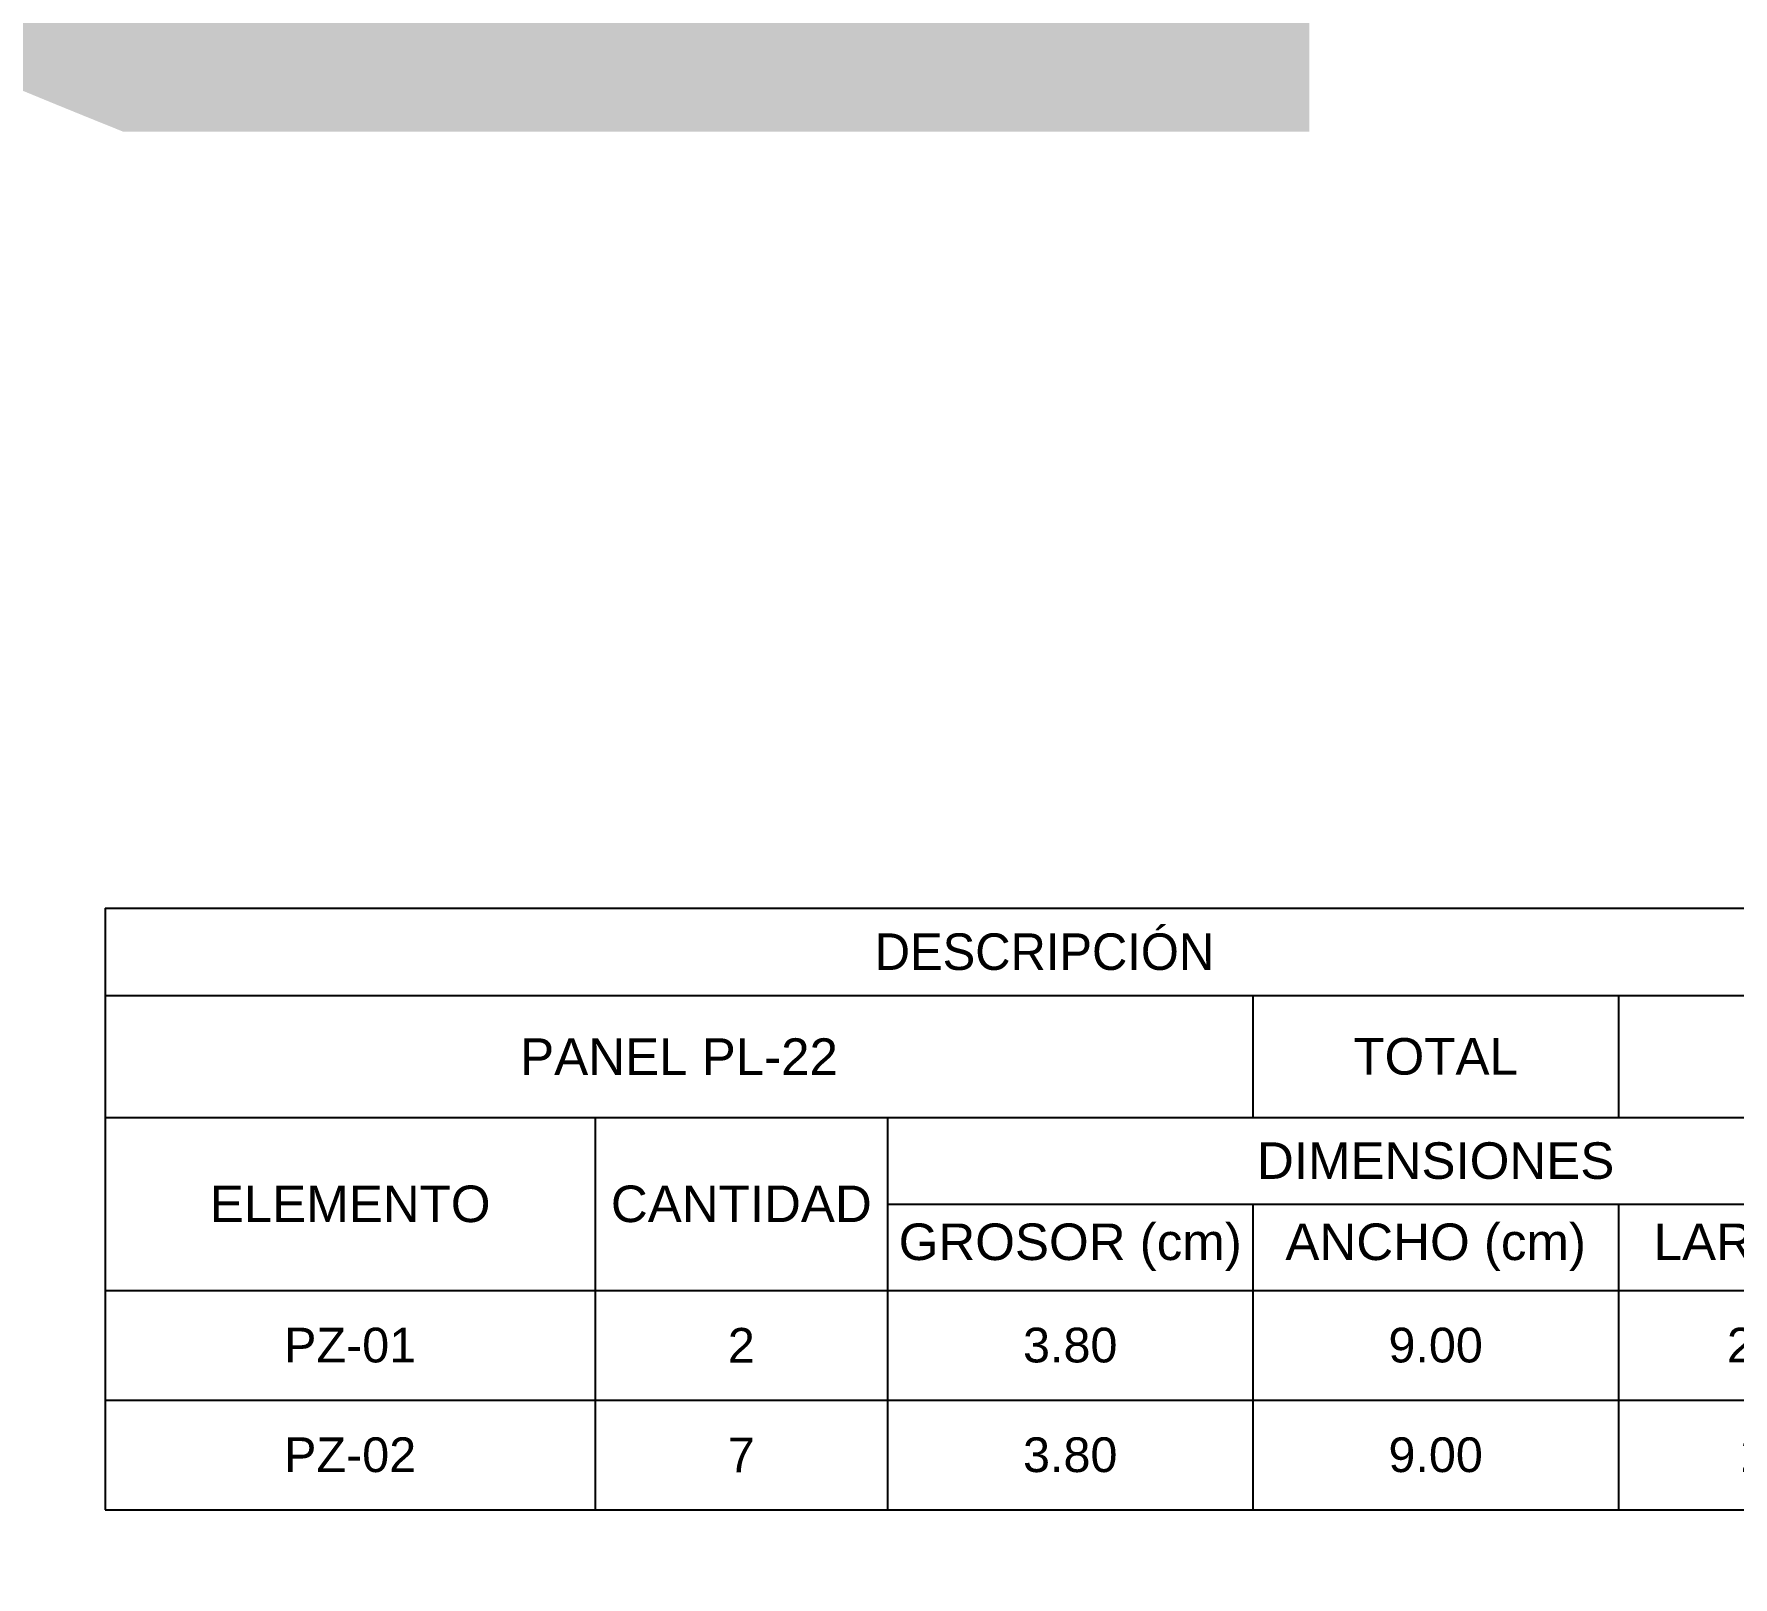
# Model space of a CAD drawing. Header units: millimetres. Extents: x 19458 to 19801, y 4351 to 4752.
# Drawn here: x 19590.041 to 19594.69, y 4501.256 to 4505.479 of the extents above; entities that cross this region are included whole.
import ezdxf

# ---------------------------------------------------------------- set-up
doc = ezdxf.new("R2010")
doc.units = ezdxf.units.MM
doc.layers.add('cotas', color=1, linetype='Continuous')
doc.layers.add('cotas @ 200', color=1, linetype='Continuous')
doc.styles.add('century gothic', font='GOTHIC.TTF')
doc.styles.get("Standard").update_dxf_attribs({"font": 'arial.ttf'})
doc.dimstyles.new('ANOTATIVE 100 SMCONSTRUCCIONES', dxfattribs={"dimscale": 0, "dimtxt": 0.18, "dimasz": 0.15, "dimexe": 0.18, "dimexo": 0.09, "dimgap": 0.1, "dimtad": 1, "dimzin": 0, "dimdsep": 46, "dimtxsty": 'century gothic', "dimblk1": 'FLECHA1', "dimblk2": 'FLECHA1', "dimsah": 1, "dimcen": 0.18, "dimdle": 0.075, "dimclrd": 1, "dimclre": 1, "dimclrt": 2, "dimaunit": 1, "dimadec": 0, "dimazin": 0, "dimtfac": 0.75, "dimtix": 1, "dimtmove": 2, "dimatfit": 3, "dimfxl": 0.09, "dimtvp": 1.5, "dimtfill": 1, "dimtolj": 1, "dimtzin": 0, "dimarcsym": 0})

# ---------------------------------------------------------------- blocks, each defined once
blk = doc.blocks.new('FLECHA1')
at = {"color": 4}
blk.add_line((-0.24618, -0.24808), (0.24808, 0.25), dxfattribs=at)
at = {"color": 1}
blk.add_line((-1, 0), (0.49616, 0), dxfattribs=at)
blk = doc.blocks.new('*D1597')
at = {"layer": 'cotas', "color": 1, "lineweight": -2, "transparency": 16777216}
for p, q in [((19614.326, 4580.8448), (19614.326, 4610.8448)), ((19597.9836, 4550.8448), (19578.326, 4550.8448)), ((19614.326, 4548.4298), (19614.326, 4550.8448)), ((19597.5339, 4548.4298), (19578.326, 4548.4298)), ((19614.326, 4518.4298), (19614.326, 4488.4298))]:
    blk.add_line(p, q, dxfattribs=at)
at = {"layer": 'Defpoints', "color": 0, "transparency": 16777216}
for p in [(19614.326, 4550.8448), (19615.9836, 4550.8448), (19615.5339, 4548.4298)]:
    blk.add_point(p, dxfattribs=at)
at = {"layer": 'cotas', "color": 1, "lineweight": -2, "transparency": 16777216, "xscale": 30, "yscale": 30, "zscale": 30}
for p, rotation in [((19614.326, 4550.8448), 270), ((19614.326, 4548.4298), 90)]:
    blk.add_blockref('FLECHA1', p, dxfattribs=dict(at, rotation=rotation))
at = {"layer": 'cotas', "color": 2, "transparency": 16777216, "insert": (19575.5307, 4549.6373), "char_height": 36, "attachment_point": 5, "rotation": 90, "style": 'century gothic', "bg_fill": 3, "box_fill_scale": 1.1, "bg_fill_color": 256, "bg_fill_true_color": 13158600, "bg_fill_transparency": 0}
blk.add_mtext('\\A1;2.42', dxfattribs=at)
blk = doc.blocks.new('*T1198')
at = {"layer": 'cotas', "color": 0, "linetype": 'ByBlock', "lineweight": -2, "transparency": 16777216}
for p, q in [((0, 0), (5.1409, 0)), ((0, 0), (0, -1.6461)), ((5.1409, 0), (5.1409, -1.6461)), ((0, -0.2392), (5.1409, -0.2392)), ((3.1409, -0.2392), (3.1409, -0.5731)), ((4.1409, -0.2392), (4.1409, -0.5731)), ((0, -0.5731), (5.1409, -0.5731)), ((1.3409, -0.5731), (1.3409, -1.6461)), ((2.1409, -0.5731), (2.1409, -1.6461)), ((2.1409, -0.8096), (5.1409, -0.8096)), ((3.1409, -0.8096), (3.1409, -1.6461)), ((4.1409, -0.8096), (4.1409, -1.6461)), ((0, -1.0461), (5.1409, -1.0461)), ((0, -1.3461), (5.1409, -1.3461)), ((0, -1.6461), (5.1409, -1.6461))]:
    blk.add_line(p, q, dxfattribs=at)
at = {"layer": 'cotas', "color": 0, "transparency": 16777216, "insert": (2.5704, -0.1196), "char_height": 0.1, "width": 5.077526, "attachment_point": 5, "style": 'century gothic'}
blk.add_mtext('DESCRIPCIÓN', dxfattribs=at)
at = {"layer": 'cotas', "color": 0, "transparency": 16777216, "attachment_point": 5}
for s, insert, char_height, width in [('PANEL PL-22', (1.5704, -0.4061), 0.1, 3.077526), ('TOTAL', (3.6409, -0.4061), 0.1, 0.936652), ('2', (4.6409, -0.4061), 0.1, 0.936652), ('DIMENSIONES', (3.6409, -0.6913), 0.1, 2.936652), ('ELEMENTO', (0.6704, -0.8096), 0.1, 1.277526), ('CANTIDAD', (1.7409, -0.8096), 0.1, 0.736652), ('GROSOR (cm)', (2.6409, -0.9278), 0.1, 0.936652), ('ANCHO (cm)', (3.6409, -0.9278), 0.1, 0.936652), ('LARGO (cm)', (4.6409, -0.9278), 0.1, 0.936652), ('PZ-01', (0.6704, -1.1961), 0.09502, 1.277526), ('2', (1.7409, -1.1961), 0.095, 0.736652), ('3.80', (2.6409, -1.1961), 0.09502, 0.936652), ('9.00', (3.6409, -1.1961), 0.09502, 0.936652), ('239.30', (4.6409, -1.1961), 0.09502, 0.936652), ('PZ-02', (0.6704, -1.4961), 0.09502, 1.277526), ('7', (1.7409, -1.4961), 0.095, 0.736652), ('3.80', (2.6409, -1.4961), 0.09502, 0.936652), ('9.00', (3.6409, -1.4961), 0.09502, 0.936652), ('28.60', (4.6409, -1.4961), 0.09502, 0.936652)]:
    blk.add_mtext(s, dxfattribs=dict(at, insert=insert, char_height=char_height, width=width))
blk = doc.blocks.new('*U1729')
at = {"layer": 'cotas @ 200'}
dim = blk.add_linear_dim(base=(19614.3260382735, 4550.8448237801), p1=(19615.5338597089, 4548.4298237801), p2=(19615.9836080801, 4550.8448237801), angle=90, dimstyle='ANOTATIVE 100 SMCONSTRUCCIONES', override={"dimscale": 200, "dimtix": 1, "dimtofl": 1, "dimtmove": 1, "dimatfit": 1}, dxfattribs=at)
dim.commit()
dim.dimension.update_dxf_attribs({"geometry": '*D1597', "text_midpoint": (19575.5306609792, 4549.6373237801)})

msp = doc.modelspace()

# ---------------------------------------------------------------- block references
at = {"layer": 'cotas'}
msp.add_blockref('*U1729', (0, 0), dxfattribs=at)

# ---------------------------------------------------------------- next in the draw order: block references
msp.add_blockref('*T1198', (19590.2354, 4503.0864))

doc.saveas('drawing.dxf')
